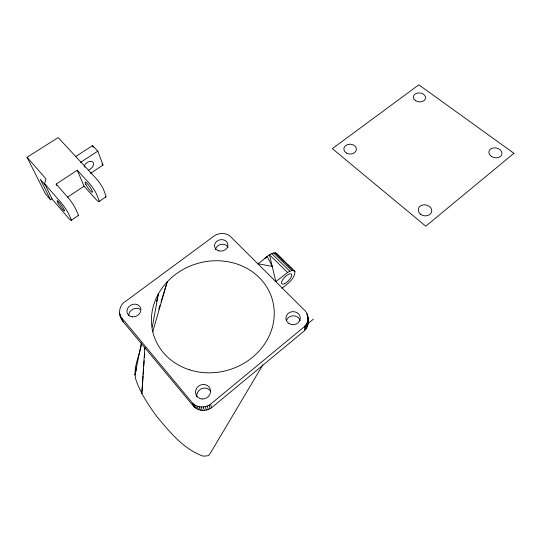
<?xml version="1.0" encoding="UTF-8"?>
<svg xmlns="http://www.w3.org/2000/svg" width="541" height="541" viewBox="0 0 541 541"><rect width="100%" height="100%" fill="white"/><g stroke="black" fill="none" stroke-linecap="round" stroke-linejoin="round"><path stroke-width="0.81" d="M141.404 344.529C139.24 357.256 131.274 370.45 137.231 383.305C142.067 395.403 149.242 406.345 156.991 416.759C169.955 432.164 183.649 449.273 203.254 456.178L208.474 455.711L211.105 451.958L262.858 364.837M144.799 347.917L141.83 393.463L143.088 375.914M143.209 374.244L143.629 368.394M143.805 365.885L144.163 360.874M144.406 357.533L144.704 353.354M145.002 349.175L145.123 347.505M307.89 324.769C308.181 319.427 308.674 313.023 303.738 309.445L231.575 237.621C226.99 232.17 218.016 232.332 212.877 236.911L125.931 301.08C118.391 305.151 117.715 315.417 123.078 321.618L193.894 406.629C198.452 411.39 206.439 411.566 211.612 407.704L304.563 330.659C308.404 327.285 308.465 321.794 308.012 317.1M152.312 327.055L158.324 294.02L156.66 301.405M141.424 342.879L134.986 375.001L136.542 368.448M44.599 183.703L61.282 202.875A9.643 1.244 54.6 0 1 68.112 212.884L71.006 218.949A9.542 1.224 54.6 0 1 68.721 218.354L52.389 199.446L44.599 183.703L45.992 178.888L27.05 157.255L58.171 137.576L96.798 179.233A9.474 1.711 55.1 0 1 103.365 189.161L105.799 195.396A9.38 1.677 55 0 1 105.285 196.897M152.738 331.795L167.21 281.854L161.015 301.952M120.44 316.35L191.135 401.395C195.774 408.482 206.757 408.617 212.39 402.673L304.252 326.791L306.558 323.944L307.843 320.617M158.79 309.188L160.028 305.171M135.196 369.036L136.237 367.718M313.469 319.122L304.482 326.554L304.563 330.659M281.935 288.367C287.176 284.066 294.595 279.251 294.98 271.738L276.383 253.289L275.227 252.803C268.126 253.431 263.65 260.464 257.807 263.717L272.218 266.395L267.24 256.502A11.192 4.531 -45.7 0 0 265.104 258.53M287.582 272.488L275.836 281.665L269.479 254.811L287.582 272.488L291.7 270.459L294.399 270.743M71.209 220.376L78.215 215.629M98.956 201.57L105.779 196.951M67.686 197.107L84.051 186.219L77.275 170.219L56.136 184.062L56.846 185.563M27.05 157.255L45.451 193.888L50.523 199.771L51.922 198.845M90.428 173.404L103.027 165.079L97.813 151.128L92.545 145.61L75.53 156.626M80.541 162.388L97.813 151.128M284.201 261.289L276.383 253.289M287.792 264.772L292.58 269.418M293.777 270.574L294.98 271.738M275.227 252.803L293.283 270.304M273.611 252.904L291.7 270.459M271.65 253.587L289.753 271.203M101.877 163.862L103.027 165.079M77.275 170.219L89.792 183.899A9.508 1.616 55 0 1 96.413 193.834L98.935 200.042A9.407 1.589 54.9 0 1 96.298 199.717L84.051 186.219M56.136 184.062L68.491 198.08A9.61 1.339 54.7 0 1 75.267 208.069L78.06 214.168A9.508 1.319 54.7 0 1 78.039 215.629M45.687 185.489L40.338 179.341L50.523 199.771M119.825 314.808L123.078 321.618M119.48 313.171L120.447 315.241M84.22 165.674L84.849 167.203M121.759 318.926L122.367 320.461M92.545 145.61L93.133 147.166M192.596 403.146L193.894 406.629M193.773 404.228L195.058 407.704M195.409 405.31L196.681 408.78M197.208 406.142L198.459 409.605M199.129 406.697L200.359 410.159M201.13 406.967L202.341 410.423M203.173 406.94L204.363 410.403M205.208 406.629L206.371 410.085M207.189 406.027L208.332 409.49M209.076 405.148L210.192 408.624M210.51 404.222L211.612 407.704M308.113 323.031L307.673 315.369M305.523 325.445L305.591 329.564M306.558 323.944L306.619 328.069M307.335 322.321L307.389 326.46M307.058 313.706L307.078 315.383M215.501 249.678A6.661 5.687 -11.3 0 1 221.059 244.37A6.661 5.687 -11.3 0 1 228.14 247.311M128.778 315.417A7.101 6.12 -26.2 0 1 132.991 309.154A7.101 6.12 -26.2 0 1 140.525 309.628M196.85 396.722A7.567 7.08 -31.9 0 1 201.881 388.587A7.567 7.08 -31.9 0 1 210.74 391.474M286.527 320.292A7.121 6.499 -0.3 0 1 293.364 315.843A7.121 6.499 -0.3 0 1 300.099 320.414M84.22 165.735A5.782 3.604 -40.9 0 1 92.822 162.023A5.782 3.604 -40.9 0 1 88.704 170.097M513.95 153.299L425.767 226.179L332.343 148.64L418.829 84.822L513.95 153.299M218.835 250.882A6.729 5.721 -11.2 0 0 227.822 244.113A6.729 5.721 -11.2 0 0 216.988 241.144A6.729 5.721 -11.2 0 0 218.835 250.882M132.2 316.81A7.168 6.161 -25.9 0 0 140.64 308.045A7.168 6.161 -25.9 0 0 128.907 306.632A7.168 6.161 -25.9 0 0 132.2 316.81M202.192 398.988A7.642 7.141 -31.1 0 0 209.922 388.411A7.642 7.141 -31.1 0 0 196.992 387.755A7.642 7.141 -31.1 0 0 202.192 398.988M289.192 323.68A7.195 6.546 -0.4 0 0 300.282 318.487A7.195 6.546 -0.4 0 0 289.807 312.36A7.195 6.546 -0.4 0 0 289.192 323.68M415.312 100.531A6.12 4.484 5.6 0 0 425.409 98.678A6.12 4.484 5.6 0 0 417.632 93.045A6.12 4.484 5.6 0 0 415.312 100.531M346.497 153.089A6.303 4.923 2.3 0 0 356.404 149.661A6.303 4.923 2.3 0 0 347.484 144.609A6.303 4.923 2.3 0 0 346.497 153.089M420.431 214.121A6.817 5.484 10.8 0 0 431.617 211.95A6.817 5.484 10.8 0 0 422.934 204.944A6.817 5.484 10.8 0 0 420.431 214.121M491.214 156.302A6.634 4.95 12.2 0 0 501.886 154.286A6.634 4.95 12.2 0 0 493.122 147.943A6.634 4.95 12.2 0 0 491.214 156.302M189.249 369.733A61.924 55.486 -16.7 0 0 273.739 306.192A61.924 55.486 -16.7 0 0 175.527 274.402A61.924 55.486 -16.7 0 0 189.249 369.733M284.647 283.646A6.844 2.577 -45.7 0 0 291.646 274.618A6.844 2.577 -45.7 0 0 283.423 278.683A6.844 2.577 -45.7 0 0 284.647 283.646M58.022 202.997A6.377 0.818 54.7 0 0 64.379 211.044A6.377 0.818 54.7 0 0 60.058 203.45A6.377 0.818 54.7 0 0 58.022 202.997M85.877 184.488A6.282 1.062 55 0 0 92.234 192.359A6.282 1.062 55 0 0 88.237 184.691A6.282 1.062 55 0 0 85.877 184.488"/></g></svg>
